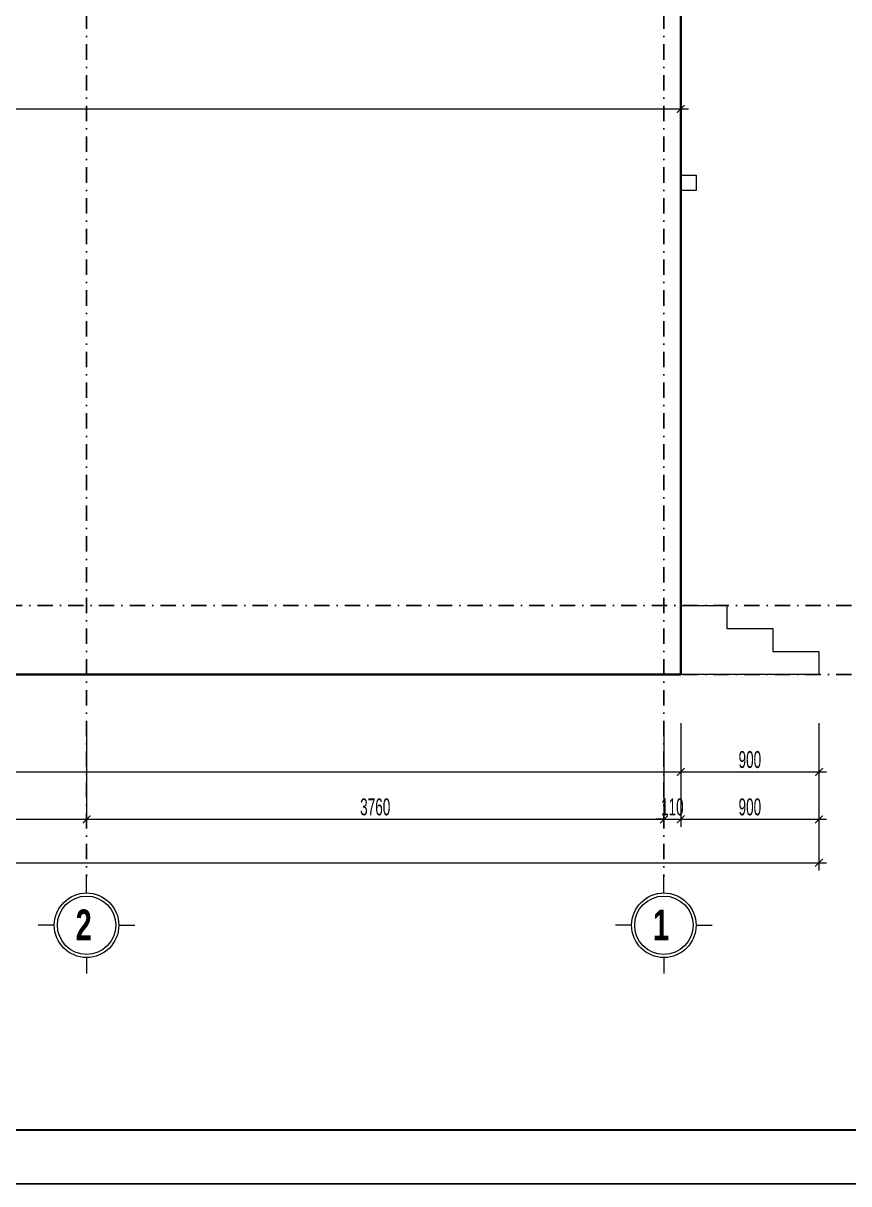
# Model space of a CAD drawing. Header units: inches. Extents: x 274208 to 641690, y -81912 to 129129.
# Drawn here: x 458699 to 464077, y 63570 to 71123 of the extents above; entities that cross this region are included whole.
import ezdxf

# ---------------------------------------------------------------- set-up
doc = ezdxf.new("R2010")
doc.units = ezdxf.units.IN
doc.header["$MEASUREMENT"] = 0
doc.header["$PDMODE"] = 3
doc.linetypes.add('DASHDOT', pattern=[1, 0.5, -0.25, 0, -0.25])
for name, color, linetype, lineweight in [('01.Cut', 255, 'Continuous', 35), ('02.Thay', 145, 'Continuous', 20), ('05.Text', 253, 'Continuous', 18), ('08.Dim', 156, 'Continuous', 15), ('11.Khung bo', 32, 'Continuous', 50), ('12.Khung', 36, 'Continuous', 25)]:
    doc.layers.add(name, color=color, linetype=linetype, lineweight=lineweight)
doc.layers.add('Tpl_Bound', color=1, linetype='Continuous', plot=False)
doc.layers.add('TRUC', color=250, linetype='DASHDOT')
doc.styles.add('AVANTHB', font='')
doc.styles.add('TT5_Text Dim', font='hoatbif.shx', dxfattribs={"width": 0.6})
doc.styles.get('AVANTHB').set_extended_font_data('.VnAvantH', bold=True)
doc.dimstyles.new('TT5_Dim 1-50', dxfattribs={"dimscale": 50, "dimtxt": 2.2, "dimasz": 1, "dimexe": 1, "dimexo": 0.5, "dimgap": 0.5, "dimtad": 1, "dimdec": 0, "dimzin": 0, "dimdsep": 46, "dimtxsty": 'TT5_Text Dim', "dimblk": 'ARCHTICK', "dimcen": 0, "dimdle": 1, "dimclrd": 256, "dimclre": 256, "dimclrt": 1, "dimadec": 0, "dimazin": 0, "dimtfac": 0.015, "dimtdec": 0, "dimtix": 1, "dimtmove": 2, "dimatfit": 3, "dimldrblk": 'DOT', "dimfxl": 1, "dimtolj": 1, "dimtzin": 0, "dimlwd": -1, "dimlwe": -1, "dimarcsym": 1})

# ---------------------------------------------------------------- blocks, each defined once
blk = doc.blocks.new('100')
at = {"layer": '11.Khung bo', "const_width": 26.7}
blk.add_lwpolyline([(1860913, -945240), (1860913, -916940), (1896063, -916940), (1896063, -945240)], close=True, dxfattribs=at)
at = {"layer": '12.Khung', "color": 1}
blk.add_lwpolyline([(1901579, -945940), (1901579, -916240), (1859580, -916240), (1859580, -945940)], close=True, dxfattribs=at)
blk = doc.blocks.new('_ARCHTICK')
at = {"color": 0, "linetype": 'ByBlock', "const_width": 0.15}
blk.add_lwpolyline([(-0.5, -0.5), (0.5, 0.5)], dxfattribs=at)
blk = doc.blocks.new('*D257')
at = {"layer": '08.Dim', "transparency": 16777216}
for p, q in [((450982.4, 66568.4), (450982.4, 66200.5)), ((462982.4, 66568.4), (462982.4, 66200.5)), ((450932.4, 66250.5), (463032.4, 66250.5))]:
    blk.add_line(p, q, dxfattribs=at)
at = {"layer": 'Defpoints', "color": 0, "transparency": 16777216}
for p in [(450982.4, 66593.4), (462982.4, 66593.4), (462982.4, 66250.5)]:
    blk.add_point(p, dxfattribs=at)
at = {"layer": '08.Dim', "transparency": 16777216, "xscale": 50, "yscale": 50, "zscale": 50, "rotation": 180}
blk.add_blockref('_ARCHTICK', (450982.4, 66250.5), dxfattribs=at)
at = {"layer": '08.Dim', "transparency": 16777216, "xscale": 50, "yscale": 50, "zscale": 50}
blk.add_blockref('_ARCHTICK', (462982.4, 66250.5), dxfattribs=at)
at = {"layer": '08.Dim', "color": 1, "transparency": 16777216, "insert": (456982.4, 66330.5), "char_height": 110, "attachment_point": 5, "style": 'TT5_Text Dim'}
blk.add_mtext('\\A1;12000', dxfattribs=at)
blk = doc.blocks.new('_DOT')
at = {"color": 1, "linetype": 'ByBlock'}
blk.add_line((-0.5, 0), (-1, 0), dxfattribs=at)
at = {"color": 1, "linetype": 'ByBlock', "const_width": 0.5}
blk.add_lwpolyline([(-0.25, 0, 1), (0.25, 0, 1)], format="xyb", close=True, dxfattribs=at)
blk = doc.blocks.new('*D258')
at = {"layer": '08.Dim', "transparency": 16777216}
for p, q in [((462982.4, 66568.4), (462982.4, 66200.5)), ((463882.4, 66568.4), (463882.4, 66200.5)), ((462932.4, 66250.5), (463932.4, 66250.5))]:
    blk.add_line(p, q, dxfattribs=at)
at = {"layer": 'Defpoints', "color": 0, "transparency": 16777216}
for p in [(462982.4, 66593.4), (463882.4, 66593.4), (463882.4, 66250.5)]:
    blk.add_point(p, dxfattribs=at)
at = {"layer": '08.Dim', "transparency": 16777216, "xscale": 50, "yscale": 50, "zscale": 50, "rotation": 180}
blk.add_blockref('_ARCHTICK', (462982.4, 66250.5), dxfattribs=at)
at = {"layer": '08.Dim', "transparency": 16777216, "xscale": 50, "yscale": 50, "zscale": 50}
blk.add_blockref('_ARCHTICK', (463882.4, 66250.5), dxfattribs=at)
at = {"layer": '08.Dim', "color": 1, "transparency": 16777216, "insert": (463432.4, 66330.5), "char_height": 110, "attachment_point": 5, "style": 'TT5_Text Dim'}
blk.add_mtext('\\A1;900', dxfattribs=at)
blk = doc.blocks.new('*D261')
at = {"layer": '08.Dim', "transparency": 16777216}
for p, q in [((456092.4, 66568.4), (456092.4, 65892.2)), ((459112.4, 66568.4), (459112.4, 65892.2)), ((456042.4, 65942.2), (459162.4, 65942.2))]:
    blk.add_line(p, q, dxfattribs=at)
at = {"layer": 'Defpoints', "color": 0, "transparency": 16777216}
for p in [(456092.4, 66593.4), (459112.4, 66593.4), (459112.4, 65942.2)]:
    blk.add_point(p, dxfattribs=at)
at = {"layer": '08.Dim', "transparency": 16777216, "xscale": 50, "yscale": 50, "zscale": 50, "rotation": 180}
blk.add_blockref('_ARCHTICK', (456092.4, 65942.2), dxfattribs=at)
at = {"layer": '08.Dim', "transparency": 16777216, "xscale": 50, "yscale": 50, "zscale": 50}
blk.add_blockref('_ARCHTICK', (459112.4, 65942.2), dxfattribs=at)
at = {"layer": '08.Dim', "color": 1, "transparency": 16777216, "insert": (457602.4, 66022.2), "char_height": 110, "attachment_point": 5, "style": 'TT5_Text Dim'}
blk.add_mtext('\\A1;3020', dxfattribs=at)
blk = doc.blocks.new('*D262')
at = {"layer": '08.Dim', "transparency": 16777216}
for p, q in [((459112.4, 66568.4), (459112.4, 65892.2)), ((462872.4, 66568.4), (462872.4, 65892.2)), ((459062.4, 65942.2), (462922.4, 65942.2))]:
    blk.add_line(p, q, dxfattribs=at)
at = {"layer": 'Defpoints', "color": 0, "transparency": 16777216}
for p in [(459112.4, 66593.4), (462872.4, 66593.4), (462872.4, 65942.2)]:
    blk.add_point(p, dxfattribs=at)
at = {"layer": '08.Dim', "transparency": 16777216, "xscale": 50, "yscale": 50, "zscale": 50, "rotation": 180}
blk.add_blockref('_ARCHTICK', (459112.4, 65942.2), dxfattribs=at)
at = {"layer": '08.Dim', "transparency": 16777216, "xscale": 50, "yscale": 50, "zscale": 50}
blk.add_blockref('_ARCHTICK', (462872.4, 65942.2), dxfattribs=at)
at = {"layer": '08.Dim', "color": 1, "transparency": 16777216, "insert": (460992.4, 66022.2), "char_height": 110, "attachment_point": 5, "style": 'TT5_Text Dim'}
blk.add_mtext('\\A1;3760', dxfattribs=at)
blk = doc.blocks.new('*D263')
at = {"layer": '08.Dim', "transparency": 16777216}
for p, q in [((462872.4, 66568.4), (462872.4, 65892.2)), ((462982.4, 66568.4), (462982.4, 65892.2)), ((462872.4, 65942.2), (462822.4, 65942.2)), ((462872.4, 65942.2), (462982.4, 65942.2)), ((462982.4, 65942.2), (463032.4, 65942.2))]:
    blk.add_line(p, q, dxfattribs=at)
at = {"layer": 'Defpoints', "color": 0, "transparency": 16777216}
for p in [(462872.4, 66593.4), (462982.4, 66593.4), (462982.4, 65942.2)]:
    blk.add_point(p, dxfattribs=at)
at = {"layer": '08.Dim', "transparency": 16777216, "xscale": 50, "yscale": 50, "zscale": 50}
blk.add_blockref('_ARCHTICK', (462872.4, 65942.2), dxfattribs=at)
at = {"layer": '08.Dim', "transparency": 16777216, "xscale": 50, "yscale": 50, "zscale": 50, "rotation": 180}
blk.add_blockref('_ARCHTICK', (462982.4, 65942.2), dxfattribs=at)
at = {"layer": '08.Dim', "color": 1, "transparency": 16777216, "insert": (462927.4, 66022.2), "char_height": 110, "attachment_point": 5, "style": 'TT5_Text Dim'}
blk.add_mtext('\\A1;110', dxfattribs=at)
blk = doc.blocks.new('*D264')
at = {"layer": '08.Dim', "transparency": 16777216}
for p, q in [((462982.4, 66568.4), (462982.4, 65892.2)), ((463882.4, 66568.4), (463882.4, 65892.2)), ((462932.4, 65942.2), (463932.4, 65942.2))]:
    blk.add_line(p, q, dxfattribs=at)
at = {"layer": 'Defpoints', "color": 0, "transparency": 16777216}
for p in [(462982.4, 66593.4), (463882.4, 66593.4), (463882.4, 65942.2)]:
    blk.add_point(p, dxfattribs=at)
at = {"layer": '08.Dim', "transparency": 16777216, "xscale": 50, "yscale": 50, "zscale": 50, "rotation": 180}
blk.add_blockref('_ARCHTICK', (462982.4, 65942.2), dxfattribs=at)
at = {"layer": '08.Dim', "transparency": 16777216, "xscale": 50, "yscale": 50, "zscale": 50}
blk.add_blockref('_ARCHTICK', (463882.4, 65942.2), dxfattribs=at)
at = {"layer": '08.Dim', "color": 1, "transparency": 16777216, "insert": (463432.4, 66022.2), "char_height": 110, "attachment_point": 5, "style": 'TT5_Text Dim'}
blk.add_mtext('\\A1;900', dxfattribs=at)
blk = doc.blocks.new('*D265')
at = {"layer": '08.Dim', "transparency": 16777216}
for p, q in [((450682.4, 66568.4), (450682.4, 65609.7)), ((463882.4, 66568.4), (463882.4, 65609.7)), ((450632.4, 65659.7), (463932.4, 65659.7))]:
    blk.add_line(p, q, dxfattribs=at)
at = {"layer": 'Defpoints', "color": 0, "transparency": 16777216}
for p in [(450682.4, 66593.4), (463882.4, 66593.4), (463882.4, 65659.7)]:
    blk.add_point(p, dxfattribs=at)
at = {"layer": '08.Dim', "transparency": 16777216, "xscale": 50, "yscale": 50, "zscale": 50, "rotation": 180}
blk.add_blockref('_ARCHTICK', (450682.4, 65659.7), dxfattribs=at)
at = {"layer": '08.Dim', "transparency": 16777216, "xscale": 50, "yscale": 50, "zscale": 50}
blk.add_blockref('_ARCHTICK', (463882.4, 65659.7), dxfattribs=at)
at = {"layer": '08.Dim', "color": 1, "transparency": 16777216, "insert": (457282.4, 65739.7), "char_height": 110, "attachment_point": 5, "style": 'TT5_Text Dim'}
blk.add_mtext('\\A1;13200', dxfattribs=at)
blk = doc.blocks.new('DANHTRUC')
for p, q in [((980383, -947347), (980383, -947137)), ((979963, -947767), (979753, -947767)), ((980803, -947767), (981013, -947767)), ((980383, -948187), (980383, -948397))]:
    blk.add_line(p, q)
for radius in [420, 380]:
    blk.add_circle((980383, -947767), radius)
blk = doc.blocks.new('*D696')
at = {"layer": '08.Dim', "transparency": 16777216}
for p, q in [((452702.4, 70864.4), (452702.4, 70516)), ((462982.4, 70864.4), (462982.4, 70516)), ((452652.4, 70566), (463032.4, 70566))]:
    blk.add_line(p, q, dxfattribs=at)
at = {"layer": 'Defpoints', "color": 0, "transparency": 16777216}
for p in [(452702.4, 70889.4), (462982.4, 70889.4), (462982.4, 70566)]:
    blk.add_point(p, dxfattribs=at)
at = {"layer": '08.Dim', "transparency": 16777216, "xscale": 50, "yscale": 50, "zscale": 50, "rotation": 180}
blk.add_blockref('_ARCHTICK', (452702.4, 70566), dxfattribs=at)
at = {"layer": '08.Dim', "transparency": 16777216, "xscale": 50, "yscale": 50, "zscale": 50}
blk.add_blockref('_ARCHTICK', (462982.4, 70566), dxfattribs=at)
at = {"layer": '08.Dim', "color": 1, "transparency": 16777216, "insert": (457842.4, 70646), "char_height": 110, "attachment_point": 5, "style": 'TT5_Text Dim'}
blk.add_mtext('\\A1;10280', dxfattribs=at)

msp = doc.modelspace()

# ---------------------------------------------------------------- linework, layer by layer
at = {"layer": '01.Cut'}
msp.add_lwpolyline([(451482.4, 74234.6), (451482.4, 71234.6), (450982.4, 71234.6), (450982.4, 66884.6), (462982.4, 66884.6), (462982.4, 71234.6), (462982.4, 75334.6), (452702.4, 75334.6), (452702.4, 74734.6), (450872.4, 74734.6), (450872.4, 74234.6), (451482.4, 74234.6)], dxfattribs=at)
at = {"layer": '02.Thay'}
for points in [[(462982.4, 70134.6), (463082.4, 70134.6), (463082.4, 70034.6), (462982.4, 70034.6)], [(462982.4, 67334.6), (463282.4, 67334.6), (463282.4, 67184.6), (463582.4, 67184.6), (463582.4, 67034.6), (463882.4, 67034.6), (463882.4, 66884.6), (462982.4, 66884.6)]]:
    msp.add_lwpolyline(points, dxfattribs=at)
at = {"layer": 'Tpl_Bound', "color": 1}
msp.add_lwpolyline([(448121.1, 63570.3), (448121.1, 78420.2), (469120.9, 78420.2), (469120.9, 63570.3)], close=True, dxfattribs=at)
at = {"layer": 'TRUC', "ltscale": 200}
for p, q in [((459112.4, 76788.5), (459112.4, 65567.9)), ((462872.4, 76788.5), (462872.4, 65567.9))]:
    msp.add_line(p, q, dxfattribs=at)
for points in [[(448787.8, 67334.6), (466362.6, 67334.6)], [(448787.8, 66884.6), (466362.6, 66884.6)]]:
    msp.add_lwpolyline(points, dxfattribs=at)

# ---------------------------------------------------------------- block references
at = {"layer": '05.Text', "xscale": 0.5, "yscale": 0.5, "zscale": 0.5}
for name, p in [('100', (-481668.7, 536540.2)), ('DANHTRUC', (-31079.3, 539136.2)), ('DANHTRUC', (-27319.3, 539136.2))]:
    msp.add_blockref(name, p, dxfattribs=at)

# ---------------------------------------------------------------- texts
at = {"layer": '05.Text', "style": 'AVANTHB', "width": 0.7}
for s, p in [('2', (459041.6, 65155.2)), ('1', (462801.6, 65155.2))]:
    msp.add_text(s, height=200, dxfattribs=at).set_placement(p)

# ---------------------------------------------------------------- dimensions: what is measured, and where the dimension line sits
at = {"layer": '08.Dim'}
for base, p1, p2, picture, middle in [((462982.4, 70566), (452702.4, 70889.4), (462982.4, 70889.4), '*D696', (457842.4, 70646)), ((463882.4, 65659.7), (450682.4, 66593.4), (463882.4, 66593.4), '*D265', (457282.4, 65739.7)), ((462982.4, 66250.5), (450982.4, 66593.4), (462982.4, 66593.4), '*D257', (456982.4, 66330.5)), ((459112.4, 65942.2), (456092.4, 66593.4), (459112.4, 66593.4), '*D261', (457602.4, 66022.2)), ((462872.4, 65942.2), (459112.4, 66593.4), (462872.4, 66593.4), '*D262', (460992.4, 66022.2)), ((462982.4, 65942.2), (462872.4, 66593.4), (462982.4, 66593.4), '*D263', (462927.4, 66022.2)), ((463882.4, 66250.5), (462982.4, 66593.4), (463882.4, 66593.4), '*D258', (463432.4, 66330.5)), ((463882.4, 65942.2), (462982.4, 66593.4), (463882.4, 66593.4), '*D264', (463432.4, 66022.2))]:
    dim = msp.add_linear_dim(base=base, p1=p1, p2=p2, dimstyle='TT5_Dim 1-50', dxfattribs=at)
    dim.commit()
    dim.dimension.update_dxf_attribs({"geometry": picture, "text_midpoint": middle})

doc.saveas('drawing.dxf')
